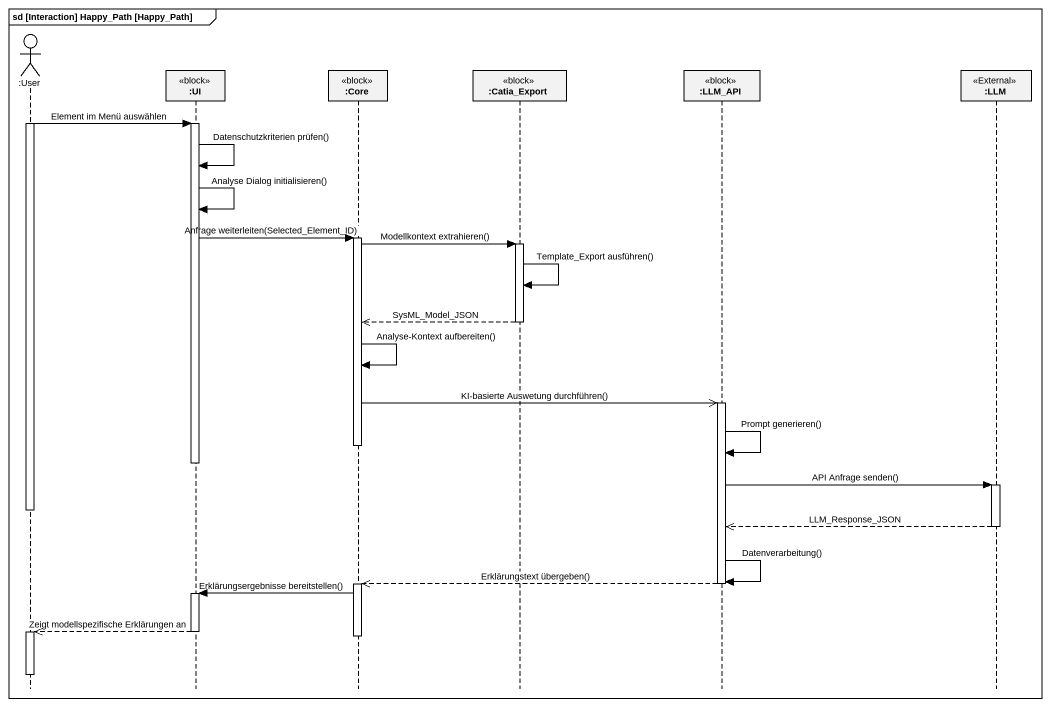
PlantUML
@startuml
mainframe sd [Interaction] Happy_Path [Happy_Path]
hide footbox
actor ":User" as User
participant ":UI" as UI <<block>>
participant ":Core" as Core <<block>>
participant ":Catia_Export" as Catia_Export <<block>>
participant ":LLM_API" as LLM_API <<block>>
participant ":LLM" as LLM <<External>>

activate User
User -> UI : Element im Menü auswählen
activate UI
UI -> UI : Datenschutzkriterien prüfen()
UI -> UI : Analyse Dialog initialisieren()
UI -> Core : Anfrage weiterleiten(Selected_Element_ID)
activate Core
Core -> Catia_Export : Modellkontext extrahieren()
activate Catia_Export
Catia_Export -> Catia_Export : Template_Export ausführen()
Catia_Export -->> Core : SysML_Model_JSON
deactivate Catia_Export
Core -> Core : Analyse-Kontext aufbereiten()
Core ->> LLM_API : KI-basierte Auswetung durchführen()
activate LLM_API
deactivate Core
LLM_API -> LLM_API : Prompt generieren()
deactivate UI
LLM_API -> LLM : API Anfrage senden()
activate LLM
deactivate User
LLM -->> LLM_API : LLM_Response_JSON
deactivate LLM
LLM_API -> LLM_API : Datenverarbeitung()
LLM_API -->> Core : Erklärungstext übergeben()
deactivate LLM_API
activate Core
Core -> UI : Erklärungsergebnisse bereitstellen()
activate UI
UI -->> User : Zeigt modellspezifische Erklärungen an
deactivate UI
activate User
deactivate Core
deactivate User
@enduml
